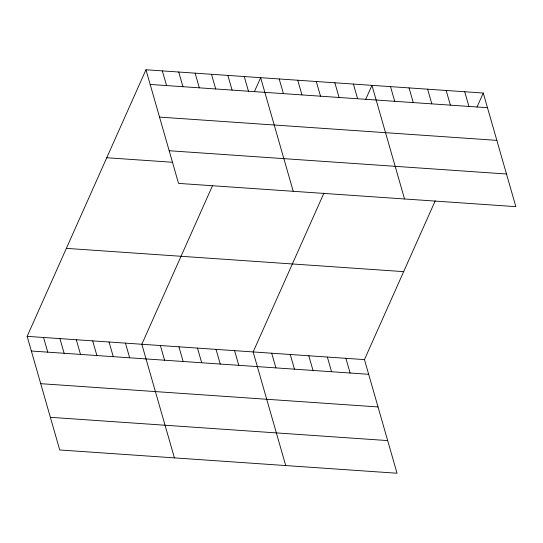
<?xml version="1.0" encoding="UTF-8"?>
<svg xmlns="http://www.w3.org/2000/svg" width="543" height="543" viewBox="0 0 543 543"><rect width="100%" height="100%" fill="white"/><g stroke="black" fill="none" stroke-linecap="round" stroke-linejoin="round"><path stroke-width="0.81" d="M435.235 200.801L364.455 359.609L397.035 473.238L59.73 449.971L27.15 336.348L145.965 69.762L483.27 93.029L515.85 206.652L178.545 183.391L145.965 69.762M212.612 185.448L141.832 344.255L174.418 457.885M254.389 91.719L260.647 77.676L293.227 191.299M323.927 193.125L253.147 351.932L285.727 465.561M365.697 99.396L371.955 85.353L404.542 198.976M477.005 107.073L483.27 93.029M150.173 84.443L487.478 107.704M159.533 117.091L496.838 140.359M169.178 150.737L506.49 173.998M106.754 157.735L172.287 162.255M66.361 248.375L403.666 271.636M27.15 336.348L364.455 359.609M31.358 351.022L368.663 374.29M40.725 383.677L378.03 406.945M50.37 417.323L387.675 440.583M464.72 91.747L468.928 106.428M446.163 90.471L450.371 105.145M427.612 89.188L431.821 103.862M409.062 87.912L413.271 102.586M390.512 86.629L394.72 101.303M353.405 84.07L357.613 98.745M334.855 82.794L339.063 97.468M316.304 81.511L320.513 96.186M297.747 80.235L301.956 94.91M279.197 78.952L283.405 93.627M345.905 358.332L350.113 373.007M327.354 357.05L331.563 371.731M244.262 76.543L248.47 91.217M308.797 355.774L313.012 370.448M227.877 75.416L232.085 90.09M211.499 74.282L215.707 88.964M290.247 354.491L294.455 369.172M195.113 73.156L199.322 87.83M271.697 353.215L275.905 367.889M178.728 72.022L182.937 86.704M162.343 70.895L166.552 85.57M234.596 350.656L238.805 365.33M216.039 349.373L220.248 364.054M197.489 348.097L201.697 362.772M178.939 346.814L183.147 361.495M160.389 345.538L164.597 360.213M125.453 343.128L129.662 357.803M109.068 341.995L113.277 356.676M92.683 340.868L96.892 355.543M76.298 339.735L80.507 354.416M59.92 338.608L64.128 353.283M43.535 337.474L47.743 352.156"/></g></svg>
